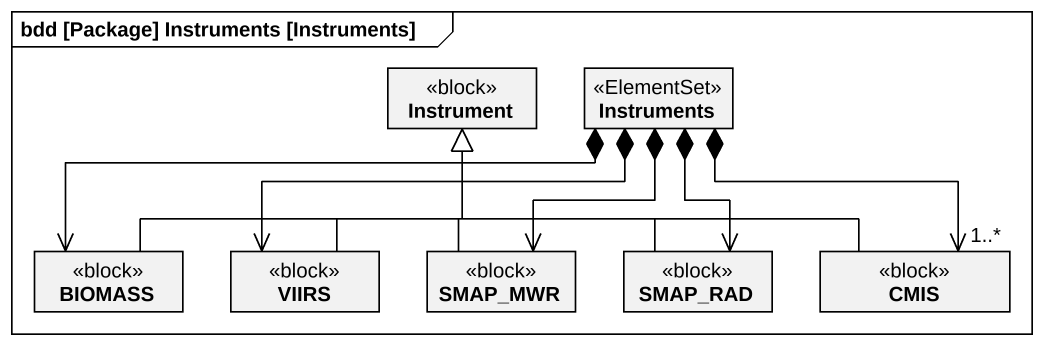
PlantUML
@startuml
mainframe bdd [Package] Instruments [Instruments]
hide circle
hide empty members
class Instrument <<block>>
class Instruments <<ElementSet>>
class BIOMASS <<block>>
class VIIRS <<block>>
class SMAP_MWR <<block>>
class SMAP_RAD <<block>>
class CMIS <<block>>
Instruments *-left-> BIOMASS
Instruments *-left-> VIIRS
Instruments *--> SMAP_MWR
Instruments *--> SMAP_RAD
Instruments *--> "1..*" CMIS
BIOMASS -right-|> Instrument
VIIRS -up-|> Instrument
SMAP_MWR -up-|> Instrument
SMAP_RAD -up-|> Instrument
CMIS -left-|> Instrument
@enduml
